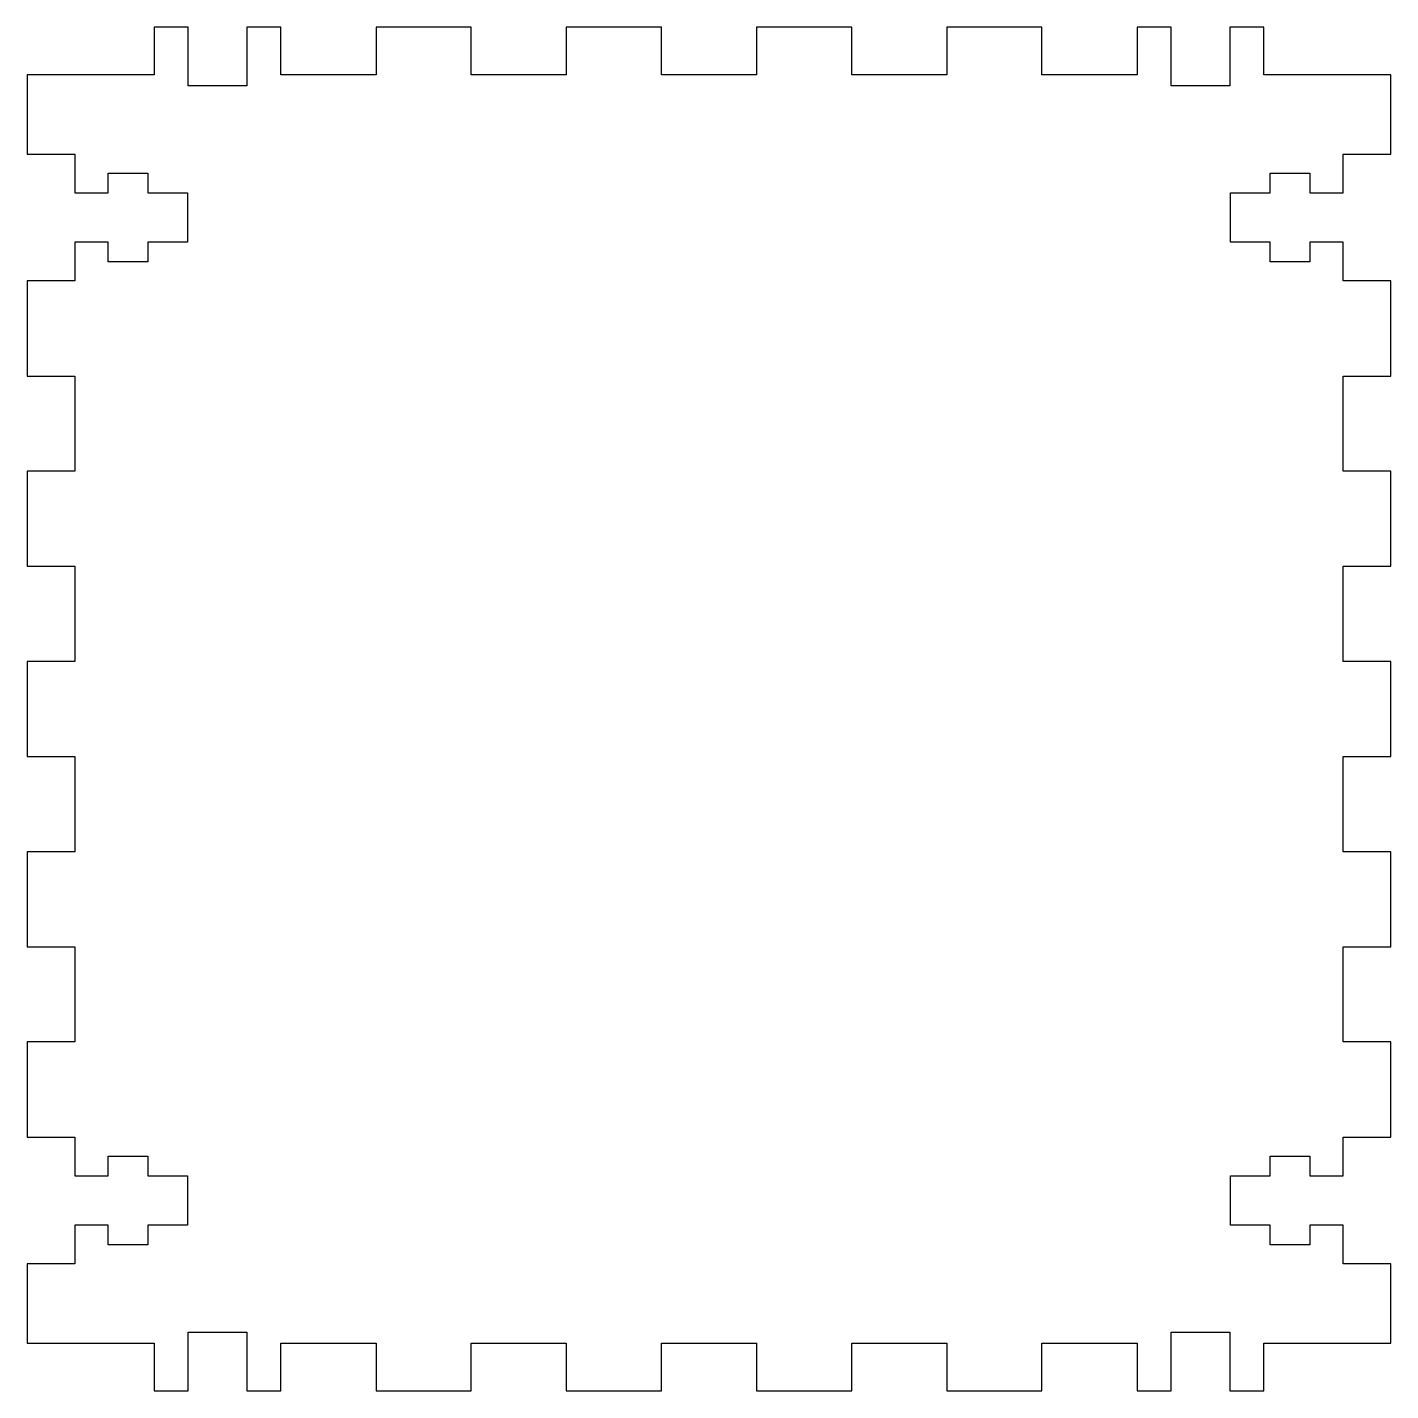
# Model space of a CAD drawing. Header units: centimetres. Extents: x -8.5 to 10.2, y -14 to 13.6.
# Drawn here: x 1.12 to 9.72, y 4.91 to 13.51 of the extents above; entities that cross this region are included whole.
import ezdxf

# ---------------------------------------------------------------- set-up
doc = ezdxf.new("R2010")
doc.units = ezdxf.units.CM
doc.header["$MEASUREMENT"] = 0
doc.layers.add('layer 1', color=7, linetype='Continuous')

msp = doc.modelspace()

# ---------------------------------------------------------------- linework, layer by layer
at = {"layer": 'layer 1', "color": 7, "lineweight": 25}
msp.add_open_spline([(1.116, 13.2115), (1.116, 13.2115), (1.916, 13.2115), (1.916, 13.2115), (1.916, 13.2115), (1.916, 13.2115), (1.916, 13.5115), (1.916, 13.5115), (1.916, 13.5115), (1.916, 13.5115), (2.131, 13.5115), (2.131, 13.5115), (2.131, 13.5115), (2.131, 13.5115), (2.131, 13.1415), (2.131, 13.1415), (2.131, 13.1415), (2.131, 13.1415), (2.501, 13.1415), (2.501, 13.1415), (2.501, 13.1415), (2.501, 13.1415), (2.501, 13.5115), (2.501, 13.5115), (2.501, 13.5115), (2.501, 13.5115), (2.716, 13.5115), (2.716, 13.5115), (2.716, 13.5115), (2.716, 13.5115), (2.716, 13.2115), (2.716, 13.2115), (2.716, 13.2115), (2.716, 13.2115), (3.316, 13.2115), (3.316, 13.2115), (3.316, 13.2115), (3.316, 13.2115), (3.316, 13.5115), (3.316, 13.5115), (3.316, 13.5115), (3.316, 13.5115), (3.916, 13.5115), (3.916, 13.5115), (3.916, 13.5115), (3.916, 13.5115), (3.916, 13.2115), (3.916, 13.2115), (3.916, 13.2115), (3.916, 13.2115), (4.516, 13.2115), (4.516, 13.2115), (4.516, 13.2115), (4.516, 13.2115), (4.516, 13.5115), (4.516, 13.5115), (4.516, 13.5115), (4.516, 13.5115), (5.116, 13.5115), (5.116, 13.5115), (5.116, 13.5115), (5.116, 13.5115), (5.116, 13.2115), (5.116, 13.2115), (5.116, 13.2115), (5.116, 13.2115), (5.716, 13.2115), (5.716, 13.2115), (5.716, 13.2115), (5.716, 13.2115), (5.716, 13.5115), (5.716, 13.5115), (5.716, 13.5115), (5.716, 13.5115), (6.316, 13.5115), (6.316, 13.5115), (6.316, 13.5115), (6.316, 13.5115), (6.316, 13.2115), (6.316, 13.2115), (6.316, 13.2115), (6.316, 13.2115), (6.916, 13.2115), (6.916, 13.2115), (6.916, 13.2115), (6.916, 13.2115), (6.916, 13.5115), (6.916, 13.5115), (6.916, 13.5115), (6.916, 13.5115), (7.516, 13.5115), (7.516, 13.5115), (7.516, 13.5115), (7.516, 13.5115), (7.516, 13.2115), (7.516, 13.2115), (7.516, 13.2115), (7.516, 13.2115), (8.116, 13.2115), (8.116, 13.2115), (8.116, 13.2115), (8.116, 13.2115), (8.116, 13.5115), (8.116, 13.5115), (8.116, 13.5115), (8.116, 13.5115), (8.331, 13.5115), (8.331, 13.5115), (8.331, 13.5115), (8.331, 13.5115), (8.331, 13.1415), (8.331, 13.1415), (8.331, 13.1415), (8.331, 13.1415), (8.701, 13.1415), (8.701, 13.1415), (8.701, 13.1415), (8.701, 13.1415), (8.701, 13.5115), (8.701, 13.5115), (8.701, 13.5115), (8.701, 13.5115), (8.916, 13.5115), (8.916, 13.5115), (8.916, 13.5115), (8.916, 13.5115), (8.916, 13.2115), (8.916, 13.2115), (8.916, 13.2115), (8.916, 13.2115), (9.716, 13.2115), (9.716, 13.2115), (9.716, 13.2115), (9.716, 13.2115), (9.716, 12.7115), (9.716, 12.7115), (9.716, 12.7115), (9.716, 12.7115), (9.416, 12.7115), (9.416, 12.7115), (9.416, 12.7115), (9.416, 12.7115), (9.416, 12.4665), (9.416, 12.4665), (9.416, 12.4665), (9.416, 12.4665), (9.206, 12.4665), (9.206, 12.4665), (9.206, 12.4665), (9.206, 12.4665), (9.206, 12.5915), (9.206, 12.5915), (9.206, 12.5915), (9.206, 12.5915), (8.956, 12.5915), (8.956, 12.5915), (8.956, 12.5915), (8.956, 12.5915), (8.956, 12.4665), (8.956, 12.4665), (8.956, 12.4665), (8.956, 12.4665), (8.706, 12.4665), (8.706, 12.4665), (8.706, 12.4665), (8.706, 12.4665), (8.706, 12.1565), (8.706, 12.1565), (8.706, 12.1565), (8.706, 12.1565), (8.956, 12.1565), (8.956, 12.1565), (8.956, 12.1565), (8.956, 12.1565), (8.956, 12.0315), (8.956, 12.0315), (8.956, 12.0315), (8.956, 12.0315), (9.206, 12.0315), (9.206, 12.0315), (9.206, 12.0315), (9.206, 12.0315), (9.206, 12.1565), (9.206, 12.1565), (9.206, 12.1565), (9.206, 12.1565), (9.416, 12.1565), (9.416, 12.1565), (9.416, 12.1565), (9.416, 12.1565), (9.416, 11.9115), (9.416, 11.9115), (9.416, 11.9115), (9.416, 11.9115), (9.716, 11.9115), (9.716, 11.9115), (9.716, 11.9115), (9.716, 11.9115), (9.716, 11.3115), (9.716, 11.3115), (9.716, 11.3115), (9.716, 11.3115), (9.416, 11.3115), (9.416, 11.3115), (9.416, 11.3115), (9.416, 11.3115), (9.416, 10.7115), (9.416, 10.7115), (9.416, 10.7115), (9.416, 10.7115), (9.716, 10.7115), (9.716, 10.7115), (9.716, 10.7115), (9.716, 10.7115), (9.716, 10.1115), (9.716, 10.1115), (9.716, 10.1115), (9.716, 10.1115), (9.416, 10.1115), (9.416, 10.1115), (9.416, 10.1115), (9.416, 10.1115), (9.416, 9.5115), (9.416, 9.5115), (9.416, 9.5115), (9.416, 9.5115), (9.716, 9.5115), (9.716, 9.5115), (9.716, 9.5115), (9.716, 9.5115), (9.716, 8.9115), (9.716, 8.9115), (9.716, 8.9115), (9.716, 8.9115), (9.416, 8.9115), (9.416, 8.9115), (9.416, 8.9115), (9.416, 8.9115), (9.416, 8.3115), (9.416, 8.3115), (9.416, 8.3115), (9.416, 8.3115), (9.716, 8.3115), (9.716, 8.3115), (9.716, 8.3115), (9.716, 8.3115), (9.716, 7.7115), (9.716, 7.7115), (9.716, 7.7115), (9.716, 7.7115), (9.416, 7.7115), (9.416, 7.7115), (9.416, 7.7115), (9.416, 7.7115), (9.416, 7.1115), (9.416, 7.1115), (9.416, 7.1115), (9.416, 7.1115), (9.716, 7.1115), (9.716, 7.1115), (9.716, 7.1115), (9.716, 7.1115), (9.716, 6.5115), (9.716, 6.5115), (9.716, 6.5115), (9.716, 6.5115), (9.416, 6.5115), (9.416, 6.5115), (9.416, 6.5115), (9.416, 6.5115), (9.416, 6.2665), (9.416, 6.2665), (9.416, 6.2665), (9.416, 6.2665), (9.206, 6.2665), (9.206, 6.2665), (9.206, 6.2665), (9.206, 6.2665), (9.206, 6.3915), (9.206, 6.3915), (9.206, 6.3915), (9.206, 6.3915), (8.956, 6.3915), (8.956, 6.3915), (8.956, 6.3915), (8.956, 6.3915), (8.956, 6.2665), (8.956, 6.2665), (8.956, 6.2665), (8.956, 6.2665), (8.706, 6.2665), (8.706, 6.2665), (8.706, 6.2665), (8.706, 6.2665), (8.706, 5.9565), (8.706, 5.9565), (8.706, 5.9565), (8.706, 5.9565), (8.956, 5.9565), (8.956, 5.9565), (8.956, 5.9565), (8.956, 5.9565), (8.956, 5.8315), (8.956, 5.8315), (8.956, 5.8315), (8.956, 5.8315), (9.206, 5.8315), (9.206, 5.8315), (9.206, 5.8315), (9.206, 5.8315), (9.206, 5.9565), (9.206, 5.9565), (9.206, 5.9565), (9.206, 5.9565), (9.416, 5.9565), (9.416, 5.9565), (9.416, 5.9565), (9.416, 5.9565), (9.416, 5.7115), (9.416, 5.7115), (9.416, 5.7115), (9.416, 5.7115), (9.716, 5.7115), (9.716, 5.7115), (9.716, 5.7115), (9.716, 5.7115), (9.716, 5.2115), (9.716, 5.2115), (9.716, 5.2115), (9.716, 5.2115), (8.916, 5.2115), (8.916, 5.2115), (8.916, 5.2115), (8.916, 5.2115), (8.916, 4.9115), (8.916, 4.9115), (8.916, 4.9115), (8.916, 4.9115), (8.701, 4.9115), (8.701, 4.9115), (8.701, 4.9115), (8.701, 4.9115), (8.701, 5.2815), (8.701, 5.2815), (8.701, 5.2815), (8.701, 5.2815), (8.331, 5.2815), (8.331, 5.2815), (8.331, 5.2815), (8.331, 5.2815), (8.331, 4.9115), (8.331, 4.9115), (8.331, 4.9115), (8.331, 4.9115), (8.116, 4.9115), (8.116, 4.9115), (8.116, 4.9115), (8.116, 4.9115), (8.116, 5.2115), (8.116, 5.2115), (8.116, 5.2115), (8.116, 5.2115), (7.516, 5.2115), (7.516, 5.2115), (7.516, 5.2115), (7.516, 5.2115), (7.516, 4.9115), (7.516, 4.9115), (7.516, 4.9115), (7.516, 4.9115), (6.916, 4.9115), (6.916, 4.9115), (6.916, 4.9115), (6.916, 4.9115), (6.916, 5.2115), (6.916, 5.2115), (6.916, 5.2115), (6.916, 5.2115), (6.316, 5.2115), (6.316, 5.2115), (6.316, 5.2115), (6.316, 5.2115), (6.316, 4.9115), (6.316, 4.9115), (6.316, 4.9115), (6.316, 4.9115), (5.716, 4.9115), (5.716, 4.9115), (5.716, 4.9115), (5.716, 4.9115), (5.716, 5.2115), (5.716, 5.2115), (5.716, 5.2115), (5.716, 5.2115), (5.116, 5.2115), (5.116, 5.2115), (5.116, 5.2115), (5.116, 5.2115), (5.116, 4.9115), (5.116, 4.9115), (5.116, 4.9115), (5.116, 4.9115), (4.516, 4.9115), (4.516, 4.9115), (4.516, 4.9115), (4.516, 4.9115), (4.516, 5.2115), (4.516, 5.2115), (4.516, 5.2115), (4.516, 5.2115), (3.916, 5.2115), (3.916, 5.2115), (3.916, 5.2115), (3.916, 5.2115), (3.916, 4.9115), (3.916, 4.9115), (3.916, 4.9115), (3.916, 4.9115), (3.316, 4.9115), (3.316, 4.9115), (3.316, 4.9115), (3.316, 4.9115), (3.316, 5.2115), (3.316, 5.2115), (3.316, 5.2115), (3.316, 5.2115), (2.716, 5.2115), (2.716, 5.2115), (2.716, 5.2115), (2.716, 5.2115), (2.716, 4.9115), (2.716, 4.9115), (2.716, 4.9115), (2.716, 4.9115), (2.501, 4.9115), (2.501, 4.9115), (2.501, 4.9115), (2.501, 4.9115), (2.501, 5.2815), (2.501, 5.2815), (2.501, 5.2815), (2.501, 5.2815), (2.131, 5.2815), (2.131, 5.2815), (2.131, 5.2815), (2.131, 5.2815), (2.131, 4.9115), (2.131, 4.9115), (2.131, 4.9115), (2.131, 4.9115), (1.916, 4.9115), (1.916, 4.9115), (1.916, 4.9115), (1.916, 4.9115), (1.916, 5.2115), (1.916, 5.2115), (1.916, 5.2115), (1.916, 5.2115), (1.116, 5.2115), (1.116, 5.2115), (1.116, 5.2115), (1.116, 5.2115), (1.116, 5.7115), (1.116, 5.7115), (1.116, 5.7115), (1.116, 5.7115), (1.416, 5.7115), (1.416, 5.7115), (1.416, 5.7115), (1.416, 5.7115), (1.416, 5.9565), (1.416, 5.9565), (1.416, 5.9565), (1.416, 5.9565), (1.626, 5.9565), (1.626, 5.9565), (1.626, 5.9565), (1.626, 5.9565), (1.626, 5.8315), (1.626, 5.8315), (1.626, 5.8315), (1.626, 5.8315), (1.876, 5.8315), (1.876, 5.8315), (1.876, 5.8315), (1.876, 5.8315), (1.876, 5.9565), (1.876, 5.9565), (1.876, 5.9565), (1.876, 5.9565), (2.126, 5.9565), (2.126, 5.9565), (2.126, 5.9565), (2.126, 5.9565), (2.126, 6.2665), (2.126, 6.2665), (2.126, 6.2665), (2.126, 6.2665), (1.876, 6.2665), (1.876, 6.2665), (1.876, 6.2665), (1.876, 6.2665), (1.876, 6.3915), (1.876, 6.3915), (1.876, 6.3915), (1.876, 6.3915), (1.626, 6.3915), (1.626, 6.3915), (1.626, 6.3915), (1.626, 6.3915), (1.626, 6.2665), (1.626, 6.2665), (1.626, 6.2665), (1.626, 6.2665), (1.416, 6.2665), (1.416, 6.2665), (1.416, 6.2665), (1.416, 6.2665), (1.416, 6.5115), (1.416, 6.5115), (1.416, 6.5115), (1.416, 6.5115), (1.116, 6.5115), (1.116, 6.5115), (1.116, 6.5115), (1.116, 6.5115), (1.116, 7.1115), (1.116, 7.1115), (1.116, 7.1115), (1.116, 7.1115), (1.416, 7.1115), (1.416, 7.1115), (1.416, 7.1115), (1.416, 7.1115), (1.416, 7.7115), (1.416, 7.7115), (1.416, 7.7115), (1.416, 7.7115), (1.116, 7.7115), (1.116, 7.7115), (1.116, 7.7115), (1.116, 7.7115), (1.116, 8.3115), (1.116, 8.3115), (1.116, 8.3115), (1.116, 8.3115), (1.416, 8.3115), (1.416, 8.3115), (1.416, 8.3115), (1.416, 8.3115), (1.416, 8.9115), (1.416, 8.9115), (1.416, 8.9115), (1.416, 8.9115), (1.116, 8.9115), (1.116, 8.9115), (1.116, 8.9115), (1.116, 8.9115), (1.116, 9.5115), (1.116, 9.5115), (1.116, 9.5115), (1.116, 9.5115), (1.416, 9.5115), (1.416, 9.5115), (1.416, 9.5115), (1.416, 9.5115), (1.416, 10.1115), (1.416, 10.1115), (1.416, 10.1115), (1.416, 10.1115), (1.116, 10.1115), (1.116, 10.1115), (1.116, 10.1115), (1.116, 10.1115), (1.116, 10.7115), (1.116, 10.7115), (1.116, 10.7115), (1.116, 10.7115), (1.416, 10.7115), (1.416, 10.7115), (1.416, 10.7115), (1.416, 10.7115), (1.416, 11.3115), (1.416, 11.3115), (1.416, 11.3115), (1.416, 11.3115), (1.116, 11.3115), (1.116, 11.3115), (1.116, 11.3115), (1.116, 11.3115), (1.116, 11.9115), (1.116, 11.9115), (1.116, 11.9115), (1.116, 11.9115), (1.416, 11.9115), (1.416, 11.9115), (1.416, 11.9115), (1.416, 11.9115), (1.416, 12.1565), (1.416, 12.1565), (1.416, 12.1565), (1.416, 12.1565), (1.626, 12.1565), (1.626, 12.1565), (1.626, 12.1565), (1.626, 12.1565), (1.626, 12.0315), (1.626, 12.0315), (1.626, 12.0315), (1.626, 12.0315), (1.876, 12.0315), (1.876, 12.0315), (1.876, 12.0315), (1.876, 12.0315), (1.876, 12.1565), (1.876, 12.1565), (1.876, 12.1565), (1.876, 12.1565), (2.126, 12.1565), (2.126, 12.1565), (2.126, 12.1565), (2.126, 12.1565), (2.126, 12.4665), (2.126, 12.4665), (2.126, 12.4665), (2.126, 12.4665), (1.876, 12.4665), (1.876, 12.4665), (1.876, 12.4665), (1.876, 12.4665), (1.876, 12.5915), (1.876, 12.5915), (1.876, 12.5915), (1.876, 12.5915), (1.626, 12.5915), (1.626, 12.5915), (1.626, 12.5915), (1.626, 12.5915), (1.626, 12.4665), (1.626, 12.4665), (1.626, 12.4665), (1.626, 12.4665), (1.416, 12.4665), (1.416, 12.4665), (1.416, 12.4665), (1.416, 12.4665), (1.416, 12.7115), (1.416, 12.7115), (1.416, 12.7115), (1.416, 12.7115), (1.116, 12.7115), (1.116, 12.7115), (1.116, 12.7115), (1.116, 12.7115), (1.116, 13.2115), (1.116, 13.2115)], degree=3, knots=[0, 0, 0, 0, 0.0060976, 0.0060976, 0.0060976, 0.0060976, 0.0121951, 0.0121951, 0.0121951, 0.0121951, 0.0182927, 0.0182927, 0.0182927, 0.0182927, 0.0243902, 0.0243902, 0.0243902, 0.0243902, 0.0304878, 0.0304878, 0.0304878, 0.0304878, 0.0365854, 0.0365854, 0.0365854, 0.0365854, 0.0426829, 0.0426829, 0.0426829, 0.0426829, 0.0487805, 0.0487805, 0.0487805, 0.0487805, 0.054878, 0.054878, 0.054878, 0.054878, 0.0609756, 0.0609756, 0.0609756, 0.0609756, 0.0670732, 0.0670732, 0.0670732, 0.0670732, 0.0731707, 0.0731707, 0.0731707, 0.0731707, 0.0792683, 0.0792683, 0.0792683, 0.0792683, 0.0853659, 0.0853659, 0.0853659, 0.0853659, 0.0914634, 0.0914634, 0.0914634, 0.0914634, 0.097561, 0.097561, 0.097561, 0.097561, 0.1036585, 0.1036585, 0.1036585, 0.1036585, 0.1097561, 0.1097561, 0.1097561, 0.1097561, 0.1158537, 0.1158537, 0.1158537, 0.1158537, 0.1219512, 0.1219512, 0.1219512, 0.1219512, 0.1280488, 0.1280488, 0.1280488, 0.1280488, 0.1341463, 0.1341463, 0.1341463, 0.1341463, 0.1402439, 0.1402439, 0.1402439, 0.1402439, 0.1463415, 0.1463415, 0.1463415, 0.1463415, 0.152439, 0.152439, 0.152439, 0.152439, 0.1585366, 0.1585366, 0.1585366, 0.1585366, 0.1646341, 0.1646341, 0.1646341, 0.1646341, 0.1707317, 0.1707317, 0.1707317, 0.1707317, 0.1768293, 0.1768293, 0.1768293, 0.1768293, 0.1829268, 0.1829268, 0.1829268, 0.1829268, 0.1890244, 0.1890244, 0.1890244, 0.1890244, 0.195122, 0.195122, 0.195122, 0.195122, 0.2012195, 0.2012195, 0.2012195, 0.2012195, 0.2073171, 0.2073171, 0.2073171, 0.2073171, 0.2134146, 0.2134146, 0.2134146, 0.2134146, 0.2195122, 0.2195122, 0.2195122, 0.2195122, 0.2256098, 0.2256098, 0.2256098, 0.2256098, 0.2317073, 0.2317073, 0.2317073, 0.2317073, 0.2378049, 0.2378049, 0.2378049, 0.2378049, 0.2439024, 0.2439024, 0.2439024, 0.2439024, 0.25, 0.25, 0.25, 0.25, 0.2560976, 0.2560976, 0.2560976, 0.2560976, 0.2621951, 0.2621951, 0.2621951, 0.2621951, 0.2682927, 0.2682927, 0.2682927, 0.2682927, 0.2743902, 0.2743902, 0.2743902, 0.2743902, 0.2804878, 0.2804878, 0.2804878, 0.2804878, 0.2865854, 0.2865854, 0.2865854, 0.2865854, 0.2926829, 0.2926829, 0.2926829, 0.2926829, 0.2987805, 0.2987805, 0.2987805, 0.2987805, 0.304878, 0.304878, 0.304878, 0.304878, 0.3109756, 0.3109756, 0.3109756, 0.3109756, 0.3170732, 0.3170732, 0.3170732, 0.3170732, 0.3231707, 0.3231707, 0.3231707, 0.3231707, 0.3292683, 0.3292683, 0.3292683, 0.3292683, 0.3353659, 0.3353659, 0.3353659, 0.3353659, 0.3414634, 0.3414634, 0.3414634, 0.3414634, 0.347561, 0.347561, 0.347561, 0.347561, 0.3536585, 0.3536585, 0.3536585, 0.3536585, 0.3597561, 0.3597561, 0.3597561, 0.3597561, 0.3658537, 0.3658537, 0.3658537, 0.3658537, 0.3719512, 0.3719512, 0.3719512, 0.3719512, 0.3780488, 0.3780488, 0.3780488, 0.3780488, 0.3841463, 0.3841463, 0.3841463, 0.3841463, 0.3902439, 0.3902439, 0.3902439, 0.3902439, 0.3963415, 0.3963415, 0.3963415, 0.3963415, 0.402439, 0.402439, 0.402439, 0.402439, 0.4085366, 0.4085366, 0.4085366, 0.4085366, 0.4146341, 0.4146341, 0.4146341, 0.4146341, 0.4207317, 0.4207317, 0.4207317, 0.4207317, 0.4268293, 0.4268293, 0.4268293, 0.4268293, 0.4329268, 0.4329268, 0.4329268, 0.4329268, 0.4390244, 0.4390244, 0.4390244, 0.4390244, 0.445122, 0.445122, 0.445122, 0.445122, 0.4512195, 0.4512195, 0.4512195, 0.4512195, 0.4573171, 0.4573171, 0.4573171, 0.4573171, 0.4634146, 0.4634146, 0.4634146, 0.4634146, 0.4695122, 0.4695122, 0.4695122, 0.4695122, 0.4756098, 0.4756098, 0.4756098, 0.4756098, 0.4817073, 0.4817073, 0.4817073, 0.4817073, 0.4878049, 0.4878049, 0.4878049, 0.4878049, 0.4939024, 0.4939024, 0.4939024, 0.4939024, 0.5, 0.5, 0.5, 0.5, 0.5060976, 0.5060976, 0.5060976, 0.5060976, 0.5121951, 0.5121951, 0.5121951, 0.5121951, 0.5182927, 0.5182927, 0.5182927, 0.5182927, 0.5243902, 0.5243902, 0.5243902, 0.5243902, 0.5304878, 0.5304878, 0.5304878, 0.5304878, 0.5365854, 0.5365854, 0.5365854, 0.5365854, 0.5426829, 0.5426829, 0.5426829, 0.5426829, 0.5487805, 0.5487805, 0.5487805, 0.5487805, 0.554878, 0.554878, 0.554878, 0.554878, 0.5609756, 0.5609756, 0.5609756, 0.5609756, 0.5670732, 0.5670732, 0.5670732, 0.5670732, 0.5731707, 0.5731707, 0.5731707, 0.5731707, 0.5792683, 0.5792683, 0.5792683, 0.5792683, 0.5853659, 0.5853659, 0.5853659, 0.5853659, 0.5914634, 0.5914634, 0.5914634, 0.5914634, 0.597561, 0.597561, 0.597561, 0.597561, 0.6036585, 0.6036585, 0.6036585, 0.6036585, 0.6097561, 0.6097561, 0.6097561, 0.6097561, 0.6158537, 0.6158537, 0.6158537, 0.6158537, 0.6219512, 0.6219512, 0.6219512, 0.6219512, 0.6280488, 0.6280488, 0.6280488, 0.6280488, 0.6341463, 0.6341463, 0.6341463, 0.6341463, 0.6402439, 0.6402439, 0.6402439, 0.6402439, 0.6463415, 0.6463415, 0.6463415, 0.6463415, 0.652439, 0.652439, 0.652439, 0.652439, 0.6585366, 0.6585366, 0.6585366, 0.6585366, 0.6646341, 0.6646341, 0.6646341, 0.6646341, 0.6707317, 0.6707317, 0.6707317, 0.6707317, 0.6768293, 0.6768293, 0.6768293, 0.6768293, 0.6829268, 0.6829268, 0.6829268, 0.6829268, 0.6890244, 0.6890244, 0.6890244, 0.6890244, 0.695122, 0.695122, 0.695122, 0.695122, 0.7012195, 0.7012195, 0.7012195, 0.7012195, 0.7073171, 0.7073171, 0.7073171, 0.7073171, 0.7134146, 0.7134146, 0.7134146, 0.7134146, 0.7195122, 0.7195122, 0.7195122, 0.7195122, 0.7256098, 0.7256098, 0.7256098, 0.7256098, 0.7317073, 0.7317073, 0.7317073, 0.7317073, 0.7378049, 0.7378049, 0.7378049, 0.7378049, 0.7439024, 0.7439024, 0.7439024, 0.7439024, 0.75, 0.75, 0.75, 0.75, 0.7560976, 0.7560976, 0.7560976, 0.7560976, 0.7621951, 0.7621951, 0.7621951, 0.7621951, 0.7682927, 0.7682927, 0.7682927, 0.7682927, 0.7743902, 0.7743902, 0.7743902, 0.7743902, 0.7804878, 0.7804878, 0.7804878, 0.7804878, 0.7865854, 0.7865854, 0.7865854, 0.7865854, 0.7926829, 0.7926829, 0.7926829, 0.7926829, 0.7987805, 0.7987805, 0.7987805, 0.7987805, 0.804878, 0.804878, 0.804878, 0.804878, 0.8109756, 0.8109756, 0.8109756, 0.8109756, 0.8170732, 0.8170732, 0.8170732, 0.8170732, 0.8231707, 0.8231707, 0.8231707, 0.8231707, 0.8292683, 0.8292683, 0.8292683, 0.8292683, 0.8353659, 0.8353659, 0.8353659, 0.8353659, 0.8414634, 0.8414634, 0.8414634, 0.8414634, 0.847561, 0.847561, 0.847561, 0.847561, 0.8536585, 0.8536585, 0.8536585, 0.8536585, 0.8597561, 0.8597561, 0.8597561, 0.8597561, 0.8658537, 0.8658537, 0.8658537, 0.8658537, 0.8719512, 0.8719512, 0.8719512, 0.8719512, 0.8780488, 0.8780488, 0.8780488, 0.8780488, 0.8841463, 0.8841463, 0.8841463, 0.8841463, 0.8902439, 0.8902439, 0.8902439, 0.8902439, 0.8963415, 0.8963415, 0.8963415, 0.8963415, 0.902439, 0.902439, 0.902439, 0.902439, 0.9085366, 0.9085366, 0.9085366, 0.9085366, 0.9146341, 0.9146341, 0.9146341, 0.9146341, 0.9207317, 0.9207317, 0.9207317, 0.9207317, 0.9268293, 0.9268293, 0.9268293, 0.9268293, 0.9329268, 0.9329268, 0.9329268, 0.9329268, 0.9390244, 0.9390244, 0.9390244, 0.9390244, 0.945122, 0.945122, 0.945122, 0.945122, 0.9512195, 0.9512195, 0.9512195, 0.9512195, 0.9573171, 0.9573171, 0.9573171, 0.9573171, 0.9634146, 0.9634146, 0.9634146, 0.9634146, 0.9695122, 0.9695122, 0.9695122, 0.9695122, 0.9756098, 0.9756098, 0.9756098, 0.9756098, 0.9817073, 0.9817073, 0.9817073, 0.9817073, 0.9878049, 0.9878049, 0.9878049, 0.9878049, 0.9939024, 0.9939024, 0.9939024, 0.9939024, 1, 1, 1, 1], dxfattribs=at)

doc.saveas('drawing.dxf')
